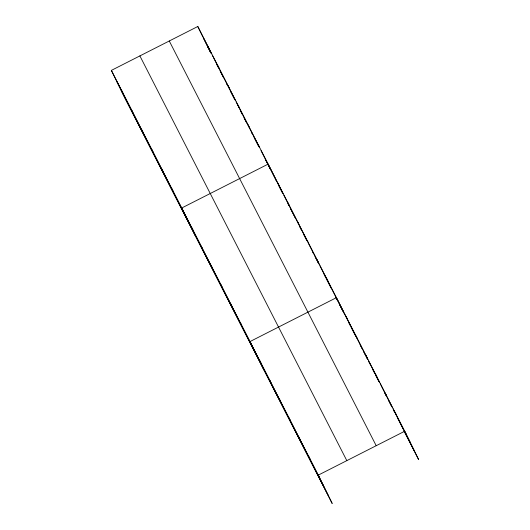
<?xml version="1.0" encoding="UTF-8"?>
<svg xmlns="http://www.w3.org/2000/svg" width="530" height="530" viewBox="0 0 530 530"><rect width="100%" height="100%" fill="white"/><g stroke="black" fill="none" stroke-linecap="round" stroke-linejoin="round"><path stroke-width="0.79" d="M403.999 430.983L418.634 459.603L404.728 431.221L318.298 475.112L332.204 503.5L125.272 98.779L111.366 70.397L197.796 26.5L406.166 434.156M211.536 53.855L203.348 37.835L207.23 45.765M212.278 55.306L213.027 56.763M213.398 57.492L223.077 76.419M223.448 77.148L235.36 100.448M236.108 101.906L259.183 147.042M261.045 150.686L283.086 193.788M283.835 195.252L307.473 241.481M308.221 242.952L312.726 251.757M313.098 252.492L319.106 264.231M319.855 265.702L330.733 286.982M331.488 288.452L332.237 289.917M332.615 290.652L343.493 311.931M344.242 313.402L355.126 334.682M355.875 336.146L361.5 347.157M361.877 347.892L367.88 359.632M368.628 361.096L379.513 382.382M380.262 383.846L381.01 385.317M381.388 386.052L392.266 407.332M393.022 408.796L410.28 442.557M208.33 47.945L207.588 46.488L210.331 52.086M209.072 49.403L210.933 53.04M216.518 63.958L217.267 65.415M217.638 66.144L218.38 67.602M220.242 71.239L223.594 77.797M226.568 83.621L227.317 85.072M230.292 90.902L233.273 96.725M234.015 98.182L234.763 99.633M240.342 110.558L242.203 114.195M244.065 117.839L246.675 122.933M251.511 132.401L252.26 133.858M254.115 137.495L258.587 146.234M265.285 159.338L267.147 162.975M267.889 164.432L270.499 169.534M275.335 178.994L276.084 180.452M279.072 186.295L282.444 192.9M288.075 203.904L288.823 205.375M290.698 209.045L295.203 217.85M299.702 226.654L301.583 230.325M303.458 233.995L306.837 240.594M312.462 251.604L313.21 253.075M315.092 256.739L316.966 260.409M317.337 261.144L318.464 263.344M324.095 274.354L325.97 278.025M326.719 279.489L331.224 288.293M335.722 297.105L336.477 298.569M336.848 299.304L337.603 300.768M339.478 304.439L342.85 311.044M348.482 322.055L350.356 325.718M351.105 327.189L355.61 335.993M360.115 344.798L361.99 348.468M363.865 352.139L365.74 355.809M366.117 356.544L367.244 358.744M369.118 362.414L369.867 363.878M372.868 369.748L374.743 373.418M375.498 374.889L378.87 381.494M384.502 392.498L385.25 393.969M385.628 394.704L386.377 396.168M388.251 399.839L391.63 406.444M393.505 410.114L394.254 411.578M397.261 417.448L399.136 421.118M399.885 422.589L403.264 429.194M404.012 430.658L414.52 451.209M169.275 40.989L376.207 445.703M139.887 55.908L346.819 460.63M111.366 70.397L319.736 478.053M116.918 81.733L323.85 486.447M121.158 90.385L328.09 495.1M394.969 412.141L396.407 415.076M385.217 393.061L386.655 395.996M375.459 373.981L376.896 376.916M365.707 354.901L367.144 357.836M355.948 335.821L357.386 338.756M346.196 316.741L347.634 319.676M344.467 314.045L336.437 297.661L250.014 341.558L263.92 369.94M326.685 278.581L328.123 281.516M316.927 259.501L318.364 262.436M307.175 240.421L308.612 243.363M297.416 221.341L298.854 224.283M287.664 202.261L289.102 205.203M277.906 183.181L279.343 186.123M275.116 178.325L268.154 164.101L181.724 207.998L195.63 236.387M258.103 144.445L259.541 147.386M248.047 124.788L249.491 127.723M237.996 105.132L239.434 108.067M227.946 85.476L229.384 88.411M217.896 65.813L219.334 68.754M207.846 46.156L209.284 49.098M197.796 26.5L203.003 37.133M308.546 456.032L309.984 458.973M298.787 436.958L300.225 439.893M289.035 417.878L290.473 420.813M279.277 398.798L280.714 401.733M269.525 379.718L270.962 382.653M259.766 360.639L261.204 363.573M240.256 322.478L241.693 325.413M230.504 303.398L231.941 306.333M220.745 284.319L222.183 287.253M210.993 265.238L212.431 268.173M201.234 246.159L202.672 249.093M191.482 227.078L192.92 230.02M171.674 188.342L173.111 191.277M161.624 168.686L163.061 171.621M151.573 149.029L153.011 151.964M141.523 129.366L142.961 132.308M131.466 109.71L132.911 112.651M121.416 90.054L122.861 92.989"/></g></svg>
